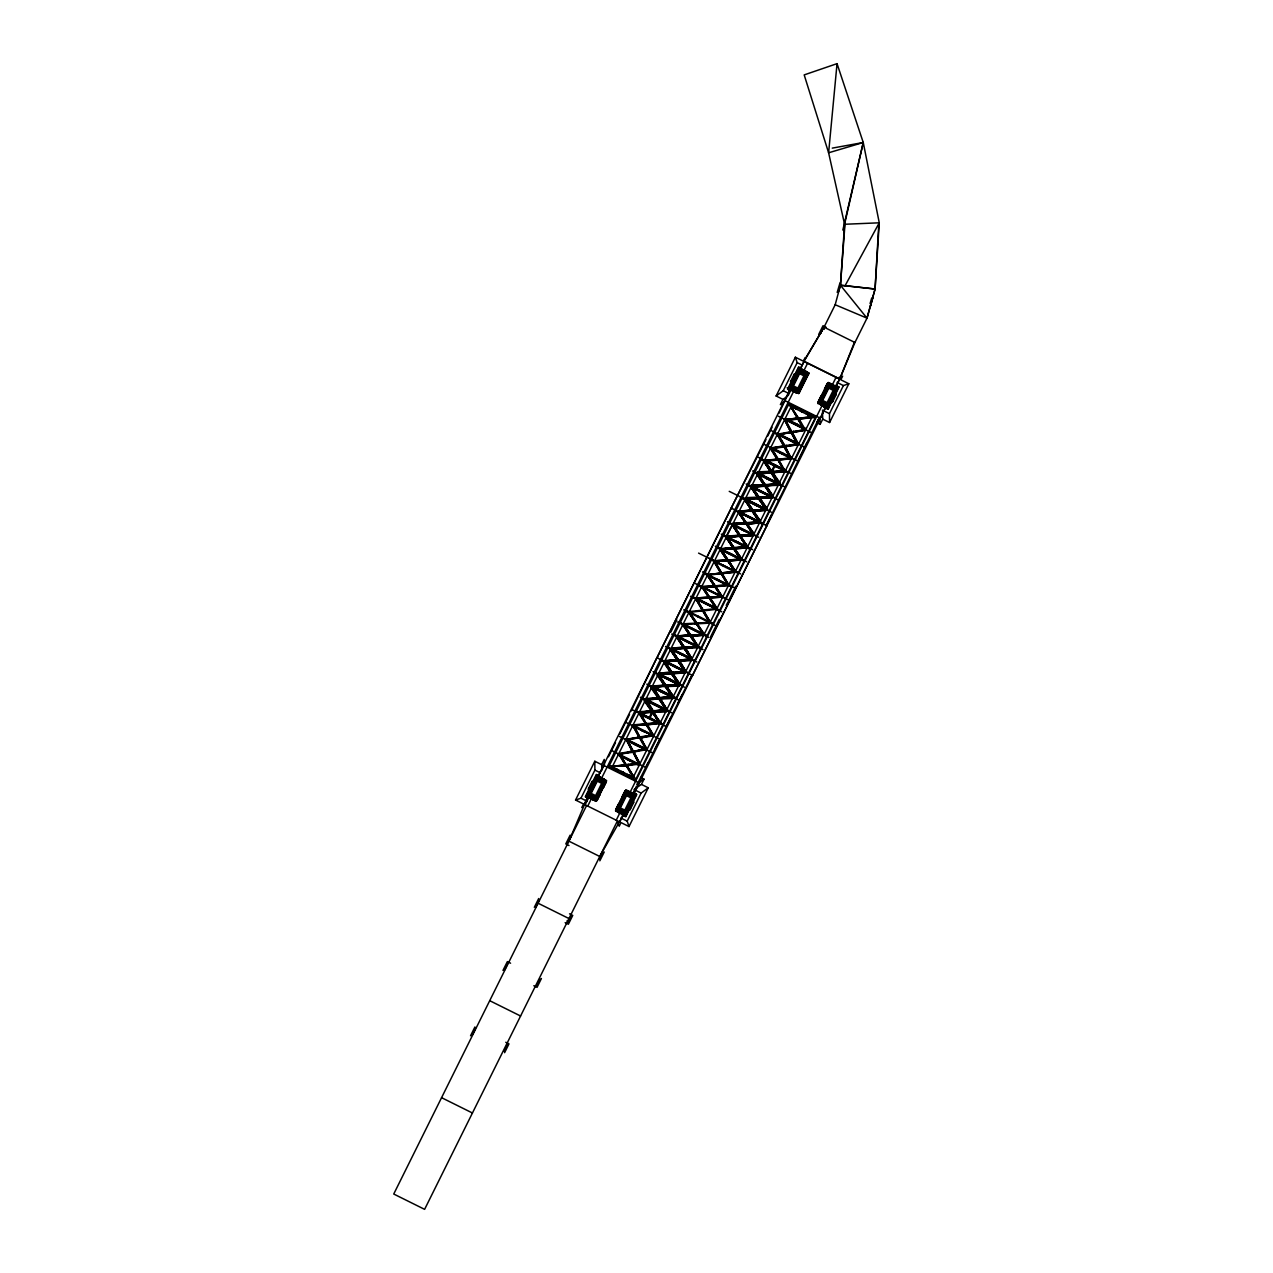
<?xml version="1.0" encoding="UTF-8"?>
<svg xmlns="http://www.w3.org/2000/svg" width="1273" height="1273" viewBox="0 0 1273 1273"><rect width="100%" height="100%" fill="white"/><g stroke="black" fill="none" stroke-linecap="round" stroke-linejoin="round"><path stroke-width="1.5" d="M878.879 222.775L875.076 289.019L867.008 318.139L854.915 342.501L839.766 378.956L804.075 361.246L824.045 327.193L835.183 304.74L840.451 285.263L844.97 224.303M837.045 63.65L828.612 152.792L844.572 224.271L840.451 285.263L867.008 318.139L875.076 289.019L879.261 222.807L863.253 142.512L837.045 63.65L804.186 74.9L828.612 152.792L863.253 142.512L844.572 224.271L879.261 222.807L845.113 285.677L840.451 285.263L875.076 289.019L845.113 285.677M842.837 230.079L863.253 142.512L832.271 148.129M837.188 292.408L839.973 282.956M838.525 291.676L840.705 284.293M870.08 303.547L871.719 298.009M870.271 306.729L873.055 297.277M589.24 789.753L589.113 787.939L589.144 789.531M632.872 801.529L632.315 803.008M791.52 382.25L795.211 374.389M794.67 375.503L794.638 373.912L795.45 374.326M835.152 394.025L835.963 394.439L834.69 395.362M839.766 378.956L854.39 342.389M587.665 797.2L568.904 841.167L599.758 856.49L623.356 814.911M593.679 782.083L592.104 781.304L588.174 789.228L590.545 790.501L593.87 782.083M796.85 374.914L794.384 373.801L790.453 381.725L792.824 382.998L799.094 370.109M603.625 787.016L602.32 786.268L600.299 790.294L598.31 794.352L599.678 794.941M805.904 379.513L804.616 378.781L802.579 382.807L800.59 386.865L801.974 387.438M618.471 804.265L619.776 805.013L623.102 796.58M820.767 396.762L822.056 397.51L824.092 393.484L826.066 389.427L824.697 388.838M627.541 808.864L631.551 800.781L633.922 802.054L629.992 809.978L627.541 808.864L625.282 813.67M829.821 401.361L833.831 393.277L836.202 394.566L832.271 402.491L829.821 401.361L827.434 406.453L825.986 405.737M697.222 623.865L703.492 633.254M619.84 822.008L584.132 804.281L587.76 797.248M588.651 797.694L585.15 804.791L584.259 804.345M767.142 523.712L771.486 514.865M778.424 500.735L780.158 497.202M798.394 460.094L807.082 442.415M816.63 422.986L818.38 419.454M766.266 525.478L819.239 417.687M819.398 417.751L820.289 418.181L825.54 407.535M836.027 386.244L839.512 379.131L803.947 361.484L800.431 368.565M732.214 508.548L731.323 508.102L657.011 657.791L664.554 661.53M670.823 632.092L676.854 619.903M765.869 525.272L766.76 525.701L729.731 600.601L728.84 600.172L735.73 586.232M581.745 807.607L583.543 803.995L575.555 800.033L594.809 761.254L601.652 764.659L601.858 770.054M787.382 396.285L782.959 399.388L776.116 395.983L795.37 357.22L803.358 361.182L805.157 357.57M575.555 800.033L580.965 798.203L594.905 770.117L594.809 761.254M776.116 395.983L783.245 390.716L797.184 362.63L795.37 357.22M591.659 782.815C593.775 779.792 590.64 783.356 592.534 783.07M792.061 380.786L790.692 381.852L791.567 382.107M588.699 789.308L589.113 787.939M790.979 381.805L791.392 380.452M793.938 375.328L794.782 374.167M586.01 796.755L590.051 789.801M596.798 775.018L593.695 782.449M601.652 764.659L604.245 759.408L604.452 764.802M782.959 399.388L780.365 404.639L784.789 401.536M794.893 392.227L798.139 393.198C777.612 381.98 793.206 391.893 788.146 388.822M798.489 368.884L799.078 367.531M586.376 795.673L589.319 789.801M593.234 781.861L596.162 775.973M788.671 388.17L791.599 382.298M795.545 374.373L798.442 368.47M591.452 786.459L591.929 785.616M789.005 387.963L792.331 382.298M793.747 378.956L794.225 378.113M788.003 389.108L798.792 367.388M594.3 782.29L596.878 777.103L605.152 781.208L602.575 786.396M796.596 374.787L799.158 369.616L807.432 373.721L804.87 378.908L807.225 373.785L805.777 373.069M588.078 795.195L590.433 790.453L587.712 795.561L596.003 799.667L604.277 781.749M594.443 782.37L596.957 777.326L598.39 778.042M791.663 388.711L790.215 387.994L792.713 382.95L790.008 388.058L798.282 392.164L800.86 386.992M588.603 795.02L596.957 777.326M790.215 387.994L799.269 370.634M799.38 370.252L800.685 370.538M800.144 368.788L807.496 372.432M799.555 370.777L799.524 369.966M608.494 756.767L615.495 742.668M619.871 733.853L629.499 714.455M631.249 710.923L656.884 657.727L657.902 658.221M765.948 439.583L731.195 508.038L738.865 511.841L746.376 522.964L756.305 522.439L746.312 523.171L738.976 511.619L738.197 512.271M767.699 436.05L772.075 427.235M779.076 413.136L790.788 388.074L597.339 777.708L604.118 765.598M470.533 1035.792L474.924 1026.961M502.978 970.424L507.37 961.608L510.584 963.2M534.31 907.331L538.686 898.515M570.161 835.104L565.785 843.919L568.999 845.527M598.469 777.898L604.5 781.431M818.634 334.56L823.01 325.729L826.241 327.336M589.017 797.789L593.425 799.985M599.44 776.785L603.863 778.981M791.297 390.302L795.72 392.498M801.719 369.281L806.143 371.477M471.981 1035.299L475.402 1028.409M504.426 969.946L507.847 963.04L504.569 969.883M535.742 906.853L539.163 899.947M820.067 334.067L823.488 327.177M472.124 1035.251L475.45 1028.552M535.901 906.79L539.211 900.106M820.226 334.019L823.551 327.32L824.236 329.373M586.201 806.318L393.739 1194.026L424.609 1209.35L617.071 821.642M587.744 806.08L592.152 797.216M601.827 777.723L794.368 389.856M804.043 370.363L807.559 363.266M796.771 391.241L798.346 391.67L797.885 391.002M618.28 753.68L632.426 751.086L626.157 739.454L632.22 751.5L618.439 754.428L639.412 764.818L640.303 764.102L633.62 751.675L646.509 748.89L633.015 751.372L646.509 748.89M625.807 739.613L639.826 737.672L625.568 740.074L625.632 738.865M653.733 735.953L632.792 725.546L646.35 724.432L632.379 726.167L632.49 724.958L645.904 723.716L639.253 713.007M647.464 701.137L653.208 710.732L652.572 712.005L638.744 713.532L638.839 712.323L652.365 710.827L646.779 701.487M638.6 712.785L652.142 711.289L645.427 699.052M672.399 695.806L666.416 685.892L673.656 696.761L672.828 697.509L651.871 687.102L651.871 686.004M657.982 673.672L671.269 672.51L664.235 661.817L671.126 672.796L658.061 674.451L679.018 684.858L679.893 684.19L672.669 673.194L685.415 671.571L672.176 672.446L671.444 673.894L679.018 685.017M686.004 671.889C670.855 650.073 682.233 661.721 685.399 672.16L677.968 660.846L668.054 661.308L678.079 660.623L685.511 671.937L677.952 660.798L664.442 661.769L664.49 660.735L677.586 659.86L670.6 649.246C677.395 646.048 696.681 647.527 672.208 648.466M670.521 648.434L683.712 647.384L676.775 635.879M689.775 635.227L682.789 623.722M733.089 547.979L725.896 536.888L733.184 547.661L719.85 549.252L727.026 560.104L719.881 549.029L733.153 547.836L725.881 536.951L739.183 535.647L733.089 525.844M734.696 523.967L745.644 522.646L732.787 523.33L731.927 524.715L739.263 535.567L726.485 536.331M752.884 511.953L753.393 510.6L766.394 509.932L753.202 510.95L760.14 521.978L753.059 511.253L766.187 510.378L766.251 509.295L745.23 498.857L744.403 499.557L751.659 510.553L740.854 511.285M751.563 486.286L772.504 496.677L759.551 498.268L766.489 509.264L759.71 497.838L772.663 497.297L751.547 486.111L750.688 486.954L757.976 497.902L746.885 498.586M756.767 474.479L758.072 473.174L778.949 483.533L777.962 484.376M785.552 470.214L764.612 459.824L763.768 460.651L770.754 472.331L757.992 473.747M784.423 471.153L777.787 459.648L784.423 471.153L778.408 460.03L791.822 458.789L791.917 457.58L770.977 447.173L769.99 447.953L777.119 459.394L766.473 460.396M776.976 434.157L784.789 445.661L777.851 433.313L776.928 434.077L783.754 446.234L772.838 447.746M784.279 419.263L790.772 432.104L777.946 434.889L791.36 432.406L797.534 444.643L798.442 443.911L792.172 432.279L806.111 430.099L784.279 419.263L790.772 432.104M798.171 391.145L807.225 373.785M602.431 786.332L604.802 781.574M657.855 674.451L664.84 685.526L651.712 686.322M664.379 660.973L677.459 660.082L670.569 649.182L684.222 648.148L691.7 659.462L684.206 648.275L674.229 648.848M683.601 647.591L676.695 636.802L690.364 635.864L697.795 647.209C694.342 637.391 681.755 622.815 698.416 646.859M689.664 635.354L682.694 624.709L689.759 635.147L678.398 635.959M727.09 560.088L719.77 549.22L733.184 547.661M726.533 536.713L725.849 537.142L731.88 525.654M738.817 511.428L751.802 510.266L744.562 499.271M745.103 498.698L758.151 497.568L750.847 486.62M798.346 391.67L800.701 386.912M611.581 768.256L791.838 405.132M595.891 801.354L596.035 801.067M618.964 753.839L625.584 764.691L611.883 766.441L625.377 765.089L618.773 754.237L619.696 753.552L626.236 765.009L639.364 763.307L626.427 764.612M632.824 726.04L633.747 725.26L632.824 726.04L639.205 737.417L625.409 739.327M670.346 673.353L670.776 672.192L663.854 662.024L664.856 661.339M697.636 646.7L684.524 647.543L677.379 636.373L684.46 647.75L695.901 647.082M689.536 612.042L688.82 612.584L695.774 623.149L688.82 612.584M696.251 598.517L703.189 610.022L716.444 608.51L716.54 609.321L703.603 610.865L710.573 622.449L709.873 622.863L702.76 610.833L688.852 612.424L688.757 611.629L702.266 610.197L695.535 598.039L708.615 597.196L701.725 586.678L702.394 586.232L709.602 597.101L722.539 596.289M707.836 574.489L721.234 573.677L728.092 585.341L721.186 573.757M714.551 561.664L714.535 560.772L727.169 559.913M747.601 547.772L734.601 548.552L741.602 559.038L740.822 559.547L733.598 548.743L720.566 549.522L733.709 548.44L740.934 559.484L733.598 548.647L720.55 549.347L720.598 548.345M732.723 524.89L732.771 523.871L745.517 522.996L738.181 512.287M738.897 512.207L738.961 511.125M770.833 448.032L783.977 445.773L777.151 433.632M777.708 434.141L790.979 431.69M797.662 418.037L784.82 419.724L797.662 418.037L790.597 406.469L797.471 418.435M596.321 801.21L606.585 780.54M606.298 780.397L597.021 776.069M618.773 754.237L619.649 753.473M632.251 725.419L645.682 724.178L638.982 713.405L639.937 712.657M672.956 696.952L660.178 698.288L667.195 709.857L666.32 710.605L659.128 698.766L645.363 700.214L646.461 699.466M645.236 699.45L658.682 698.034L652.031 687.054L652.906 686.306L659.732 697.556L658.825 699.084L648.912 699.514M751.547 487.591L751.611 486.445L764.389 485.108L757.387 473.54M763.991 460.19L770.992 471.869L758.135 473.301L758.056 474.511L785.632 470.246L785.552 471.456L772.138 472.554L785.409 470.708L771.597 472.235L764.484 460.38M770.229 447.491L777.342 458.932L764.564 460.571M808.864 373.053L798.569 393.039L789.149 388.36M808.578 372.909L806.175 371.35M602.829 786.985L606.489 781.097L596.719 800.797L599.185 794.32M600.983 791.185L601.365 790.294M771.056 447.571L770.913 448.016M777.883 434.905L777.914 433.727M805.109 379.481L808.785 373.61L798.998 393.309L801.465 386.833M803.263 383.682L803.661 382.791M597.276 800.096L599.869 794.861M603.338 787.892L605.932 782.656M613.331 769.131L614.032 767.714M792.888 407.408L793.588 405.992M613.761 769.338L614.461 767.921M793.318 407.615L794.018 406.214M615.655 770.276L616.355 768.86M795.211 408.553L795.911 407.137M616.116 770.499L616.737 769.051M795.593 408.744L796.373 407.376M616.928 770.913L617.628 769.497M796.484 409.19L797.184 407.774M617.294 771.088L617.994 769.672M796.85 409.365L797.55 407.965M651.012 711.161L650.853 712.45L651.012 711.161L639.11 711.639M769.783 471.917L769.894 472.649M664.538 684.492L664.076 686.354M670.728 671.667L671.253 671.555M682.694 647.846L682.837 647.559M683.235 646.652L683.887 646.366M688.82 635.402L688.916 635.195M689.33 634.32L689.998 633.874L689.25 634.447M694.835 623.213L694.978 623.786M738.308 535.71L738.467 536.41M738.786 534.851L738.929 534.565M751.261 509.439L751.197 511.11L751.309 509.932M620.906 772.886L621.606 771.47M627.382 759.679L627.923 758.613M634.781 744.625L635.322 743.512M641.719 730.813L642.276 729.684M647.893 718.211L648.498 716.97M652.094 709.952L651.187 712.148L651.442 710.302L645.284 701.471M654.481 704.924L655.086 703.714M661.005 691.796L661.642 690.682M658.841 675.931L665.015 685.192L651.951 685.988L664.22 685.479L664.076 686.688L665.206 684.078L664.379 684.81L657.393 674.77M667.259 679.177L667.816 678.063M673.576 666.463L674.101 665.397M679.798 653.908L680.371 652.954M685.988 641.449L686.449 640.526M692.019 629.292L692.528 628.448M698.081 617.087L698.479 616.275M704.86 603.434L705.274 602.622M716.556 579.883L716.954 579.072M723.335 566.23L723.732 565.419M726.215 560.932L726.231 559.977L726.294 560.772M729.429 554.137L729.795 553.214M732.214 548.822L732.341 547.708L732.405 548.504M735.364 541.98L735.826 541.057M741.586 529.632L742.016 528.597M747.712 517.124L748.238 516.058M753.998 504.442L754.555 503.328M760.315 491.903L760.824 490.71M766.728 478.807L767.333 477.582M770.865 470.708L765.168 462.56M773.316 465.536L773.92 464.311M779.681 452.902L780.238 451.772M786.491 438.994L787.048 437.88M794.034 423.973L794.575 422.891M800.478 411.163L801.178 409.763M621.144 772.997L621.845 771.597M671.428 671.794L658.189 673.401M701.423 611.104L701.375 610.228L701.471 611.024M719.897 573.9L719.691 573.105M745.596 522.073L745.039 522.391M800.701 411.274L801.401 409.874M621.335 773.093L622.036 771.693M639.205 737.417L633.095 725.642M640.462 712.148L652.365 710.827M658.682 698.034L652.954 686.37M672.685 697.604L651.728 687.197L665.015 685.192M657.902 673.815L671.269 672.51M665.986 660.989L677.586 659.86M720.741 572.993L713.851 561.266M751.659 510.553L745.628 500.575M757.976 497.902L751.913 487.941M751.5 486.811L764.198 485.49L757.021 473.938M770.754 472.331L764.612 462.051M800.892 411.386L801.592 409.97M649.007 717.972L652.062 711.846M771.39 471.471L774.43 465.345M621.765 773.3L622.465 771.899M801.322 411.593L802.022 410.177M639.364 763.307L626.873 765.328L633.922 776.88L633.031 777.644L626.03 765.423L612.17 766.044M639.396 764.834L632.808 751.802L618.646 754.014M640.239 736.844L653.383 735.03L640.017 737.306L634.734 727.042M632.458 726.215L654.083 736.255L646.97 724.814L659.589 723.637L659.685 722.428L646.525 724.098L640.94 714.28M657.027 686.974L679.13 684.333L679.05 685.431L666.24 686.211L673.497 697.095M667.816 661.674L678.079 660.623M670.696 649.341L678.159 660.353L691.669 658.905L691.525 660.432L678.668 661.101M691.557 659.748L684.222 648.148M678.461 636.755L690.364 635.864M690.698 635.163L683.506 624.168L690.587 635.307L703.746 634.256L703.73 635.179L691.223 635.943L698.463 646.764M696.299 623.929L703.81 635.068L704.542 634.527L697.238 623.754M702.728 610.96L709.841 622.927M729.381 560.741C727.535 558.274 733.216 569.588 735.508 571.211L727.599 560.772L716.556 561.52L727.695 560.693L734.919 571.497M719.818 549.284L720.486 548.838L728.013 560.025L720.55 548.583L720.645 549.522M740.822 559.547L741.554 558.974L734.601 548.552L747.474 547.104L734.012 547.915L726.565 536.458L747.522 546.865C738.117 550.397 720.454 548.758 747.649 547.692M739.279 535.44L726.612 536.267L726.565 537.111L739.788 536.204L746.933 547.374L739.915 536.044L728.602 537.126L739.772 536.331L747.108 547.263L747.919 546.547C733.805 529.6 742.939 539.322 753.727 534.517L746.153 523.394L734.616 524.015M734.616 527.213L740.186 535.519L753.727 534.517L732.771 524.11L740.09 535.599L750.274 534.644M746.153 523.394L734.76 524.747M746.312 523.171L739.963 512.908M740.934 512.064L762.782 509.343M764.866 508.229L758.485 498.65L759.201 497.106L751.547 486.111L759.042 497.52L772.504 496.677M758.072 473.174L765.232 485.013L779.012 483.581L765.678 485.745L772.154 497.122L758.66 475.004M770.706 447.666L777.962 459.314L791.917 457.58M784.152 446.95L790.644 458.519L784.152 446.95L773.013 448.494M784.804 419.438L791.567 431.977L805.936 429.351M797.916 419.167L804.695 430.242L797.916 419.167L784.948 420.488L798.107 418.753M791.106 406.564L798.314 418.34L812.301 416.542L812.222 417.703L798.76 419.072L804.695 430.242M622.37 773.602L623.07 772.202M649.739 718.338L652.778 712.212L660.178 722.809M775.146 465.695L772.106 471.822L783.309 471.376M801.926 411.879L802.626 410.479M660.544 723.032C650.344 710.048 649.962 710.811 666.463 710.032L653.208 710.732M659.7 699.052L667.132 709.729L659.7 699.052L673.162 698.495M771.199 493.956L765.821 485.299L778.821 484.758M622.783 773.809L623.484 772.409M633.715 777.294L626.873 765.328M640.096 764.516L633.62 751.675M625.504 740.027L646.461 750.434L647.225 750.147L640.414 738.022L653.383 735.03M646.97 724.814L657.855 723.366M667.004 710.239L660.178 698.288M679.687 684.619L672.335 673.863L673.131 672.637L672.064 674.801L672.924 673.99M692.226 659.334C676.647 636.595 688.343 649.485 691.605 659.669L670.648 649.262M725.785 537.111L733.089 547.883L720.502 548.552L727.965 560.04L741.554 559.054L741.523 560.025L728.474 560.82L741.523 560.025L734.537 548.695M753.155 535.026L753.95 534.374L746.933 523.696L759.997 522.805C733.137 523.696 749.988 525.829 759.933 522.025L746.424 522.932M759.997 497.52L759.122 499.621L760.283 498.22M777.644 482.356L772.25 472.506L785.775 471.01M778.408 460.03L792.061 458.328M790.644 458.519L785.186 446.377L798.808 443.704L777.771 433.281M798.235 444.325L792.172 432.279M798.76 419.072L812.413 417.305M802.34 412.102L803.04 410.686M622.974 773.904L623.675 772.504M666.161 686.911L666.829 686.513M691.907 635.243L692.082 635.879M697.111 624.852L697.302 623.706M698.018 623.022L698.193 623.595M722.921 572.755L723.048 573.471M740.6 537.047L741.188 536.888M741.411 535.503L741.475 536.299M747.553 523.092L747.665 522.853M766.441 485.252L766.362 485.061M802.531 412.197L803.231 410.781M623.213 774.032L623.913 772.616M629.801 760.888L630.342 759.806M637.2 745.835L637.741 744.705M644.138 732.007L644.695 730.893M650.312 719.404L650.917 718.179M656.9 706.133L657.505 704.908M663.424 692.989L664.06 691.875M669.678 680.387L670.235 679.257M675.995 667.657L676.52 666.591M682.217 655.118L682.789 654.147M688.407 642.658L688.868 641.719M694.437 630.501L694.947 629.658M700.5 618.296L700.898 617.485M707.279 604.643L707.693 603.816M718.974 581.093L719.372 580.265M725.753 567.424L726.151 566.628M731.848 555.33L732.214 554.407M737.783 543.189L738.245 542.25M744.005 530.841L744.434 529.791M750.131 518.318L750.656 517.252M753.552 511.555L753.966 509.805L753.839 510.982M756.417 505.652L756.974 504.538M762.734 493.097L763.243 491.919M769.147 480.001L769.751 478.791M775.734 466.745L776.339 465.504M782.099 454.095L782.656 452.981M788.91 440.203L789.467 439.09M796.452 425.182L796.993 424.1M802.77 412.309L803.47 410.893M685.622 648.816L684.89 649.278M692.146 635.752L692.019 635.02M704.574 610.674L704.494 609.878M735.38 548.552L735.444 547.549L735.492 548.345M766.76 485.634L766.632 484.87M626.841 775.83L627.541 774.414M806.398 414.107L807.098 412.691M627.191 776.005L627.891 774.589M806.764 414.282L807.448 412.882M628.003 776.403L628.782 775.034M807.639 414.727L808.26 413.279M628.48 776.641L629.18 775.225M808.037 414.918L808.737 413.518M630.358 777.58L631.058 776.164M809.914 415.857L810.615 414.441M630.787 777.787L631.488 776.371M810.344 416.064L811.044 414.664M615.83 809.31L618.423 804.075M621.892 797.105L624.486 791.87M818.444 401.122L821.053 395.887M824.506 388.917L827.1 383.682M622.911 796.946L625.377 790.485L615.607 810.185L619.267 804.297M620.683 800.956L621.16 800.112M825.206 389.458L827.673 382.982L817.887 402.682L821.546 396.81M616.769 811.569L624.231 814.991L615.798 810.885M615.511 810.742L625.775 790.072M652.572 712.005L659.7 723.923L653.399 711.909L666.24 710.493L666.32 709.284M659.987 698.67L672.765 697.333L672.828 696.188M709.713 622.179L709.761 622.99M734.776 571.704L727.615 560.852M771.47 497.488L772.345 496.741L765.678 485.745M817.791 403.239L828.102 383.253L837.523 387.931L827.784 407.535C828.787 411.227 822.294 402.332 818.491 403.302L817.934 403.668M626.682 765.741L639.492 764.071M633.413 752.104L646.668 749.638M640.414 738.022L653.558 735.778M679.75 684.476L672.526 673.497L685.351 672.637L685.415 671.571M686.067 671.746L678.875 660.782L691.621 659.923L691.669 658.905M759.456 522.391L760.283 521.691M765.837 509.677L766.664 508.929L752.359 488.068M785.107 470.803L778.63 459.585M791.345 458.2L785.186 446.377M805.379 429.892L798.967 418.674M828.484 382.425L828.341 382.712M623.531 796.803L626.109 791.615L634.384 795.72L631.806 800.908M632.538 778.662L812.795 415.523M825.811 389.299L828.389 384.112L836.663 388.217L834.086 393.405M623.675 796.866L626.03 792.124M679.05 685.431L666.416 685.892M685.351 672.637L677.777 661.148M697.668 647.766L697.747 646.477L697.668 647.766L684.969 648.498M746.933 547.374L747.919 546.547M765.821 485.299L773.507 496.359L772.584 497.25L764.675 485.872L756.257 486.206M820.878 403.207L819.589 402.204L821.944 397.462L819.223 402.57L827.498 406.676L830.076 401.488M825.954 389.363L828.452 384.335L829.901 385.051M627.796 808.991L625.218 814.179L616.944 810.074L626.205 792.633M626.316 792.267L627.621 792.538M627.207 790.565L634.431 794.447L626.205 789.928L626.109 790.867L635.116 794.973L636.229 794.241L635.116 794.973M647.225 750.147L640.637 737.56M654.083 736.255L647.193 724.353M660.385 723.589L653.638 711.448M672.335 673.863L685.558 672.781L672.558 673.433L679.893 684.206M759.392 498.602L772.584 497.457M779.14 484.345L765.487 486.127M784.964 446.823L798.967 444.452M806.111 430.099L791.965 432.693M828.452 384.335L819.732 402.634M829.375 383.3L836.711 386.944M626.491 792.777L626.459 791.965M627.684 792.395L634.161 795.8L631.663 800.828M618.232 812.301L622.656 814.497M628.671 791.297L633.079 793.477M820.512 404.798L824.936 406.994M830.951 383.794L835.374 385.99M616.227 820.21L620.619 811.347M629.419 793.636L822.835 403.987M831.635 386.26L836.027 377.413M504.124 1051.259L507.545 1044.353M536.569 985.891L539.991 979.001M571.306 915.908L567.885 922.798L567.137 920.602M599.36 859.402L602.781 852.496M504.601 1052.691L508.977 1043.876L505.763 1042.269M541.423 978.507L537.047 987.339L533.817 985.732M599.838 860.834L604.229 852.019M825.572 407.551L633.906 793.652L639.189 783.022L638.298 782.577M836.122 386.292L839.639 379.195L838.621 378.702M624.995 813.527L624.82 813.001M835.502 388.615L836.297 388.583L835.008 387.581M625.123 813.145L634.161 795.8M827.434 406.453L835.788 388.758M833.942 393.341L836.297 388.583M837.395 387.485L838.509 386.737L837.395 387.485L828.532 383.078M615.655 811.172C618.264 808.116 626.73 819.064 625.504 815.038L635.243 795.434L625.823 790.756M625.902 814.895L626.03 816.248L628.401 808.832M630.215 805.698L630.644 804.822M636.086 794.527L632.044 801.481M828.182 407.392L828.309 408.76L830.68 401.329M832.478 398.194L832.876 397.303M838.366 387.04L834.34 393.993M625.934 815.309L628.846 809.405M632.776 801.481L635.72 795.609M828.214 407.806L831.126 401.918M835.056 393.993L838 388.106M629.228 809.421L630.453 808.466L628.926 809.453M641.417 784.391L648.259 787.796L641.131 793.079L634.049 789.562L641.417 784.391L644.027 779.156L640.558 777.437M816.677 422.652L820.13 424.37L822.74 419.135L822.453 411.943M835.231 394.248L835.279 395.839M629.61 809.612L630.453 808.466M831.89 402.109L832.733 400.963L831.221 401.966M835.12 395.585L835.677 394.471M632.983 803.343C634.129 799.826 633.158 804.472 632.251 802.802M618.026 822.613L619.235 826.209L621.017 822.597L629.005 826.559L627.191 821.149L641.131 793.079M822.74 419.135L829.582 422.525L829.471 413.661L843.41 385.576L848.82 383.762L840.832 379.784L842.631 376.172L839.018 377.397M629.005 826.559L648.259 787.796M829.582 422.525L848.82 383.762M710.652 636.675L719.325 619.283M726.246 605.375L727.981 601.89M728.856 600.156L729.731 600.601L692.464 675.39L691.573 674.929M799.651 370.395L804.075 361.548L804.966 361.993M788.146 395.601L790.804 390.286M632.983 793.19L636.532 786.109M619.712 821.944L623.245 814.863M646.095 766.648L647.862 763.132M654.911 749.049L659.334 740.25M666.384 726.167L670.807 717.367M677.857 703.285L682.28 694.485M689.33 680.403L691.096 676.886M691.987 675.12L638.155 782.481M803.852 361.118L824.045 327.193L854.915 342.501M636.643 784.311L644.027 779.156M707.056 574.982L720.709 572.993L713.739 561.298L714.439 560.884L721.584 572.914L735.46 571.322L735.555 572.118L722.03 573.677L728.777 584.944L715.697 586.551L722.618 597.021L721.95 597.467L714.774 586.678L701.757 587.505L701.789 586.694L714.264 585.914L706.992 574.982L728.602 584.975L728.713 585.803L715.712 586.63L723.08 597.705L722.396 598.151L714.758 586.614L700.962 587.505L700.898 586.71L714.248 585.835L707.024 574.919L720.773 572.914M808.721 372.607L808.037 373.26L799.301 368.581M838.652 387.183L837.65 388.329M683.553 624.231L682.774 624.741L703.714 635.1L691.207 635.864M585.723 796.612L586.726 795.45M636.373 794.67L635.37 795.832M740.934 559.484L741.713 558.831L734.632 548.377M682.583 624.932L683.41 624.343L690.698 635.1L699.848 634.591M676.6 637.009L677.411 636.436M678.652 661.88L679.432 661.228L678.604 661.769M758.342 496.454L757.212 498.73L757.578 497.17M757.515 497.186L758.613 496.263L757.737 497.106L752.375 488.084M727.997 585.262L728.697 584.816L722.109 573.582L735.539 572.134M751.611 509.343L751.388 509.757M702.298 610.101L695.647 598.915L696.331 598.501L703.142 610.101M666.575 686.64L665.699 687.484L667.068 685.065L666.718 686.577M763.657 484.408L763.832 484.186M765.423 486.938L766.346 486.047L765.566 487.034M652.985 689.775L658.077 697.095L659 696.363L657.743 698.909L657.807 697.763M657.823 697.636L658.125 697.111M659.844 699.625L660.735 699.211L659.86 699.959M763.641 484.567L764.58 483.517L763.243 486.366L763.545 484.647M790.628 406.533L798.521 417.942M633.922 776.88L626.03 765.423M772.997 472.808L771.899 474.24L773.316 471.217L773.109 472.84M653.304 712.96L660.814 722.459M654.195 712.387L653.017 713.532L654.577 710.589L654.099 712.323M647.448 749.702L639.826 737.672M625.95 739.868L626.889 739.199L633.015 751.372M819.589 402.204L820.385 402.173M791.567 431.977L805.729 429.765M778.089 434.475L791.36 432.406M618.439 754.428L632.601 752.216M784.789 445.661L798.808 443.704M784.566 446.123L798.744 444.914M771.215 448.319L784.375 446.489M639.428 736.956L625.87 739.613M733.694 571.466L721.616 572.898L715.458 562.411M709.554 574.998L721.234 573.677M758.278 474.049L771.422 472.601L777.23 481.13M772.011 472.967L785.552 471.456M666.097 709.745L652.969 711.193L646.191 699.848M639.062 713.055L652.794 711.543L659.939 723.478L666.416 726.692M645.506 699.052L658.873 697.652M659.732 697.556L670.887 696.395M672.637 696.57L659.541 697.938L652.715 686.688M647.384 699.625L659.319 698.384L666.511 710.223M777.055 484.138L751.102 485.904M751.738 487.209L764.834 485.84L771.661 497.106M753.568 487.384L764.643 486.222M798.314 418.34L812.094 416.939M625.823 765.821L611.963 766.441M777.962 459.314L791.822 458.789M764.85 460.858L777.787 459.648M766.601 461.144L777.564 460.11M646.748 723.637L657.711 722.618M732.834 524.667L746.01 523.76L753.266 534.787M766.251 509.295L752.709 510.202L746.121 500.671M739.04 511.905L752.311 511.014L758.867 520.705M691.541 659.143L678.382 660.019L671.126 648.975M678.986 660.56L691.732 659.7M685.272 671.858L672.017 672.733L666.495 664.538M658.061 674.451L671.619 673.56L679.225 684.603L671.762 673.258L660.003 674.038L671.651 673.481L679.082 684.89M728.713 584.912L715.187 585.787L707.868 575.269M695.599 598.835L709.125 597.96L715.712 607.73M740.09 535.599L751.882 534.835M753.791 535.312L740.711 536.156L747.617 546.944M728.665 585.007L715.187 585.851L707.693 574.473M758.485 498.65L746.965 499.366L764.691 508.373M714.535 560.772L727.074 560.009M727.965 560.04L741.523 559.118M714.599 561.568L727.599 560.772M716.094 561.775L735.444 571.338L728.522 560.725L741.57 559.913M695.583 597.976L708.679 597.164L701.232 586.041L701.916 585.596L709.538 597.132L723.35 596.241L723.398 597.037L710.063 597.912L717.288 608.828L716.619 609.274L709.125 597.96L695.631 598.787L715.044 608.383M722.587 597.101L710.127 597.88L716.381 607.285M678.97 684.651L665.747 685.463L660.051 677.268M651.792 687.102L665.349 686.274L671.985 695.726M720.629 549.395L733.662 548.615L740.886 559.42M682.742 623.834L709.682 622.322M682.789 624.629L709.729 623.118M676.711 636.007L689.839 635.084L678.573 635.752M739.406 535.281L726.628 536.028L726.565 537.27L726.612 536.267M740.186 535.519L750.131 534.931M728.411 536.713L739.915 536.044M740.838 535.981L752.088 535.312M753.696 535.503L740.695 536.283L747.76 546.833M696.045 646.779L684.619 647.464L677.284 636.516M674.022 649.15L684.062 648.562M746.551 522.598L756.496 522.073M732.596 523.68L745.469 523.012M734.505 524.365L745.978 523.76L752.454 533.307M759.901 523.028L746.885 523.712L754.109 534.358M734.123 547.613L747.585 546.897M747.474 547.104L734.012 547.836L726.453 536.665L734.012 547.915M690.587 635.307L703.651 634.606M678.636 636.548L690.284 635.911L698.527 646.636L685.033 648.307L692.273 659.239M691.112 636.07L703.698 635.402M751.993 509.9L739.04 511.332M738.833 510.982L751.77 510.314L745.453 501.053M740.806 511.237L762.638 509.821L752.677 510.282L745.23 498.857M740.679 511.651L752.279 511.062L759.615 522.105M753.17 511.014L766.187 510.346M664.49 660.719L677.443 660.035L670.25 649.453M689.871 659.382L678.35 659.987L671.889 650.487M678.159 660.353L691.525 660.432M691.7 660.066L678.859 660.751L686.179 671.523M683.712 672.112L672.049 672.701L664.713 661.642M661.53 674.404L671.444 673.894M750.99 485.172L764.452 484.615M765.312 484.583L775.257 484.17M752.582 485.634L764.182 485.156L756.814 474.543M765.55 485.825L778.551 485.299M745.23 497.679L758.31 497.138M759.201 497.106L772.568 496.55M745.087 498.141L758.087 497.6L751.722 488.466M761.763 497.441L772.345 497.011L747.092 498.364M746.933 498.809L758.597 498.332L765.296 507.959M761.843 498.204L772.44 497.759M645.697 698.384L657.425 698.416M666.161 697.524L659.478 697.795L651.601 686.497M645.347 698.925L673.051 697.763M757.435 471.853L771.072 471.312M772.393 471.249L783.595 470.803M757.228 472.426L762.607 472.203M757.546 472.585L771.565 472.012L779.585 483.517M757.34 473.142L762.718 472.935M677.459 684.938L665.731 685.415L657.695 674.77L665.493 685.876L679.082 686.083L666.002 686.608M679.305 685.622L666.24 686.147L672.637 695.344M654.258 711.034L666.893 710.525M667.02 711.241L652.603 711.655L644.584 700.15M640.574 712.864L651.776 712.419M653.097 712.371L666.734 711.814M754.746 472.681L756.162 472.935M780.54 484.583L781.956 484.838M749.686 485.984L748.269 485.729L772.011 497.711M774.064 497.632L775.464 497.886M743.432 498.555L742.032 498.316L765.837 509.948M767.826 510.218L769.226 510.457M761.54 522.869L762.941 523.123M755.335 535.344L756.751 535.599M719.34 547.995L720.757 548.249M711.368 560.072L712.785 560.311M737.162 571.975L738.579 572.214M706.595 573.693L707.995 573.948M706.054 573.884L704.637 573.63L707.581 575.062M699.991 586.057L698.591 585.819L701.534 587.235M724.385 597.721L725.785 597.96M718.338 609.91L719.738 610.149L716.794 608.733M685.813 611.565L687.213 611.82M711.607 623.468L713.007 623.722M705.576 635.593L706.992 635.848L704.033 634.431M699.577 647.702L700.977 647.957L674.34 634.766L675.358 635.688M667.625 648.18L669.041 648.434M694.835 660.337L693.244 660.448L694.294 661.419M661.435 660.655L662.851 660.91M655.149 673.322L656.566 673.576M648.912 685.892L650.312 686.147M674.706 697.795L676.106 698.05L652.206 686.402M642.435 698.957L643.836 699.195M835.183 304.74L867.008 318.139M825.206 391.511L824.379 391.097M832.685 395.235L833.513 395.632M823.201 395.569L822.374 395.155M830.68 399.276L831.508 399.69M593.711 784.502L592.884 784.088M601.174 788.226L602.002 788.624M591.69 788.56L590.863 788.146M599.169 792.267L599.997 792.681M729.238 491.346L743.289 498.284M746.758 500.018L764.357 508.723L746.678 499.939M698.575 553.103L712.625 560.04M604.373 765.741L603.497 765.296L639.189 783.022M797.184 362.63L801.974 365.001M837.029 382.409L843.41 385.576M801.895 368.565L798.648 366.958L787.573 389.252L790.374 390.652M835.549 385.273L839.098 387.024L828.023 409.333L823.806 407.249M798.648 367.674L795.975 374.946M829.757 383.062L832.303 384.319M798.871 368.74L808.291 373.419M827.705 383.396L828.055 382.568M799.699 370.491L806.7 373.96M828.628 384.844L835.645 388.329M795.164 376.601L795.991 377.015M804.297 381.136L803.47 380.722M794.304 378.336L794.018 378.908M832.653 397.367L832.367 397.956M793.143 380.643L793.97 381.057M802.276 385.178L801.449 384.764M831.858 400.709L832.733 400.963M790.74 387.819L797.741 391.288M820.242 402.459L827.259 405.944M798.967 392.896L798.617 393.707M818.364 402.857L827.784 407.535M783.245 390.716L788.56 393.341M822.39 410.145L829.471 413.661M784.598 400.47L820.289 418.181M788.258 405.1L814.991 418.371M785.314 418.292L806.255 428.699M785.107 418.69L804.52 428.333M778.36 416.191L812.206 432.995M771.215 430.592L805.061 447.396M777.453 433.95L798.41 444.341M777.389 434.411L774.509 432.979L798.171 444.802M764.325 444.452L770.738 447.635M772.345 448.43L798.187 461.256M770.642 447.841L791.599 458.232M770.42 448.303L791.36 458.694M764.659 459.712L785.616 470.103M758.04 457.118L791.886 473.938M761.349 459.473L787.939 472.681M758.072 472.983L779.028 483.39M752.645 470.962L777.214 483.151M778.821 483.963L784.057 486.557M777.167 483.263L757.753 473.62L772.854 496.709M757.658 473.827L778.615 484.217M754.778 472.713L776.88 483.835M781.367 485.904L778.471 484.472L765.057 485.108L758.437 475.593M746.169 484.011L751.388 486.604M754.459 488.132L777.564 499.605M754.316 488.307L772.17 497.186M751.213 486.97L772.17 497.377M739.931 496.597L745.151 499.191L760.076 521.739M766.107 509.582L771.327 512.176M744.96 499.398L762.813 508.277M744.737 499.843L765.694 510.25M740.52 512.223L758.39 521.087M738.913 511.587L759.87 521.978M739.358 512.096L758.199 521.453M759.822 522.248L766.887 525.765M738.626 512.144L756.496 521.007M735.794 510.966L762.368 524.174M727.456 521.723L732.675 524.317M733.168 524.571L752.025 533.928M753.632 534.724L758.851 537.317M729.604 523.426L753.377 535.233M732.325 525.017L751.722 534.66M721.298 534.119L752.709 549.697M723.446 535.822L750.036 549.013L749.017 548.09M726.103 537.381L749.94 549.22M720.518 548.615L741.475 559.022M715.299 546.212L746.694 561.807M717.447 547.915L744.037 561.122M720.088 549.49L741.109 559.929M709.268 558.354L740.663 573.932M711.416 560.056L714.312 561.488M735.126 571.816L738.006 573.248M714.073 561.6L735.03 572.007M702.537 571.911L733.932 587.505M728.379 585.389L731.275 586.821M704.59 573.821L728.283 585.596M707.279 575.285L728.236 585.691M701.821 586.296L722.841 596.735M694.04 582.891L729.731 600.601M701.455 587.012L722.491 597.451M715.41 607.651L695.997 598.024L716.906 608.526M693.101 596.957L695.997 598.39M690.443 596.289L721.839 611.867M689.202 611.708L713.055 623.515M686.37 610.531L689.25 611.963M710.063 622.29L712.96 623.722M683.712 609.847L715.108 625.441M683.187 623.818L707.04 635.641M702.521 633.62L680.339 622.656L681.373 623.579M677.682 621.972L709.077 637.566M674.435 634.559L701.025 647.75M671.683 634.081L703.078 649.676M672.717 649.15L692.066 658.746M670.998 648.562L691.955 658.953M665.524 646.461L670.76 649.055M672.287 649.819L696.936 662.055M664.904 660.846L688.582 672.812M664.729 661.021L685.686 671.428M665.843 662.167L692.592 675.438M664.379 661.721L685.272 672.255M658.602 673.528L679.511 683.856M658.412 673.751L682.312 685.463M661.419 675.438L679.289 684.301M653.049 671.603L658.268 674.197M659.812 674.961L684.444 687.181M659.541 675.342L678.955 684.985M652.381 686.083L676.154 697.843M652.062 686.529L669.932 695.408M646.811 684.174L669.853 695.615M672.987 697.174L678.207 699.768M647.416 699.911L669.598 711.066M645.634 699.498L666.591 709.888M640.335 697.238L645.554 699.832M647.082 700.58L671.73 712.816M645.284 700.166L666.24 710.573M646.764 701.089L666.177 710.732M636.436 711.098L663.026 724.305M639.014 712.832L659.955 723.239M632.57 709.888L658.316 722.666M638.616 713.596L659.637 723.891M633.015 725.085L653.972 735.492M626.268 722.555L632.681 725.753M634.288 726.549L660.13 739.374M626.061 738.913L647.018 749.32M625.839 739.358L646.795 749.765M619.394 736.431L653.24 753.234M612.249 750.815L646.095 767.635M618.328 754.682L639.269 765.089M618.121 755.08L639.078 765.487M609.401 765.407L636.134 778.678M594.905 770.117L600.22 772.759M599.169 775.846L596.353 774.445L585.294 796.755L588.842 798.505M632.872 792.57L636.802 794.527L625.743 816.836L622.195 815.07M606.012 780.922L596.591 776.244L586.853 795.848L596.273 800.526M596.194 776.387L596.512 774.875M597.132 777.835L604.134 781.32M626.634 792.49L633.652 795.975M622.099 798.601L622.927 799.014M631.233 803.136L630.406 802.722M592.009 785.839L591.722 786.412M630.374 804.87L630.087 805.443M620.094 802.658L620.906 803.072M629.212 807.193L628.401 806.764M588.747 795.45L595.748 798.935M617.676 809.819L624.677 813.304M616.084 810.36L625.504 815.038M586.98 796.293L595.844 800.701M580.965 798.203L587.346 801.385M620.81 817.982L627.191 821.149M569.524 913.823L572.755 915.414L568.363 924.246L565.148 922.639M538.097 903.225L568.951 918.549M489.723 1000.689L520.577 1016.013M441.572 1097.676L472.426 1113M755.16 535.71L756.21 536.681M723.939 534.74L724.989 535.71M725.164 536.251L726.215 537.222M741.777 558.688L742.827 559.659M717.924 546.849L718.974 547.82M711.909 558.974L712.96 559.945M729.015 584.387L730.066 585.357M730.256 585.898L731.307 586.869M705.178 572.548L706.229 573.518M700.357 586.248L701.407 587.219M718.147 610.26L719.197 611.231M693.085 596.91L694.135 597.896M705.401 635.959L706.451 636.93M681.548 624.12L682.599 625.091M698.161 646.557L699.211 647.527M699.386 648.068L700.436 649.039M668.166 647.098L669.216 648.068M661.976 659.573L663.026 660.544M655.69 672.239L656.741 673.21M642.96 697.875L644.011 698.845M765.264 461.701L771.661 470.899M772.425 471.981L780.238 483.183M772.138 472.554L779.951 483.756M763.386 461.272L770.786 471.885M645.936 701.121L652.89 711.082M643.931 700.5L651.744 711.687M652.492 712.785L658.905 721.966M759.71 497.838L767.189 508.564M760.904 500.337L766.967 509.025M657.123 675.167L664.601 685.908M665.111 686.64L671.746 696.188M651.299 686.974L659.207 698.336M659.096 698.559L665.763 708.138M650.646 687.325L658.332 698.368M658.825 699.084L665.493 708.663M746.28 500.194L752.884 509.852M753.393 510.6L760.729 521.357M754.539 513.019L760.522 521.771M664.251 661.992L671.842 673.115L685.351 673.194M663.599 662.39L670.935 673.162M747.06 523.346L754.284 533.992M738.308 511.857L745.644 522.646M690.173 636.134L697.747 647.289L676.727 636.85L683.712 647.384M670.028 649.739L677.268 660.401M733.741 525.415L740.329 535.233M692.369 659.048L685.129 648.212L697.747 646.684M677.093 636.755L684.46 647.75M676.424 637.168L683.553 647.798M726.549 536.506L734.075 547.788L747.537 546.976L747.537 547.915M728.617 560.629L735.587 571.052M696.379 623.77L702.823 633.683M765.996 509.343L758.644 498.316L745.262 498.364M659.509 675.533L665.906 685.145M672.017 695.71L665.508 685.94L652.031 686.768L665.333 686.195L672.828 697.509M732.039 524.508L739.183 535.647M684.11 648.355L691.605 659.669M752.152 511.316L758.374 520.737M665.986 663.058L672.176 672.446M738.308 512.048L745.405 523.235M672.367 650.471L678.493 659.796M770.897 447.141L778.185 458.853M639.667 713.055L646.525 724.098M646.35 724.432L653.638 736.144M646.127 724.894L653.415 736.606M619.458 753.887L626.236 765.009M757.228 473.986L764.198 485.49M764.675 459.855L771.82 471.79M772.25 472.506L778.885 483.581M771.422 472.601L778.201 483.931M771.183 473.047L776.96 482.69M703.635 610.785L710.541 622.513M633.524 725.721L640.017 737.306M639.603 738.133L646.525 750.481M784.98 418.944L791.774 431.563M791.154 432.82L796.596 442.909M627.828 740.934L633.238 750.959M632.808 751.802L639.603 764.421M785.027 419.326L785.027 420.472M660.942 697.795L660.623 699.02L660.782 697.747M763.323 485.22L763.275 485.188M666.957 686.115L666.988 686.179M670.473 672.781L670.266 673.194M676.695 660.082L676.663 660.942M698.097 622.863L698.065 623.818M694.915 623.054L694.899 624.009M676.854 635.879L676.902 636.675M716.826 585.675L716.89 586.487M713.055 585.914L713.119 586.726M711.193 597.021L711.241 597.833M707.422 597.276L707.486 598.071M700.977 586.694L701.041 587.505M716.54 585.771L716.588 586.567M713.294 585.978L713.341 586.773M710.955 597.021L711.002 597.817M707.708 597.212L707.756 598.024M819.86 417.178L820.13 424.37M587.665 796.834L594.905 800.717L587.665 796.834M597.976 776.053L605.216 779.935L597.976 776.053M789.944 389.347L797.184 393.214L789.944 389.347M597.053 778.439L588.89 794.877L595.828 798.33L603.991 781.893L597.053 778.439M799.333 370.952L791.169 387.39L798.107 390.827L806.27 374.389L799.333 370.952M596.973 779.06L589.319 794.463L595.907 797.725L603.545 782.322L596.973 779.06M799.253 371.557L791.615 386.96L798.187 390.222L805.825 374.819L799.253 371.557M597.132 779.537L589.813 794.288L595.748 797.248L603.068 782.481L597.132 779.537M799.412 372.034L792.092 386.801L798.028 389.745L805.348 374.978L799.412 372.034M597.276 781.176L591.197 793.413L595.605 795.609L601.683 783.356L597.276 781.176M799.555 373.673L793.477 385.926L797.885 388.106L803.963 375.853L799.555 373.673M570.638 836.536L567.217 843.442L570.686 836.695M788.958 403.684L608.701 766.823L635.434 780.094L815.691 416.955L788.958 403.684M624.82 763.434L624.82 763.434M796.198 418.181L796.134 419.342L796.198 418.181M624.406 764.802L624.327 765.964L624.406 764.802M631.122 751.293L631.09 752.454L631.122 751.293M631.79 749.924L631.79 749.924M644.774 723.812L644.679 725.021L644.774 723.812M645.3 722.746L645.3 722.746M776.212 459.044L776.116 460.253L776.212 459.044M776.737 457.962L776.737 457.962M789.674 431.897L789.626 433.059L789.674 431.897M790.342 430.529L790.342 430.529M797.057 417.019L797.057 417.019M638.219 737.131L638.155 738.324L638.219 737.131M638.823 735.889L638.823 735.889M651.808 709.873L651.808 709.873M744.641 523.06L744.594 524.078L744.641 523.06M750.815 510.33L750.736 511.412L750.815 510.33M769.894 471.997L769.799 473.206L769.894 471.997M770.42 470.93L770.42 470.93M782.768 445.948L782.704 447.141L782.768 445.948M783.372 444.707L783.372 444.707M677.109 659.557L677.109 659.557M745.055 522.678L744.96 523.808L745.055 522.678M696.777 622.879L689.441 612.218L696.713 622.974M679.352 659.939L679.257 661.069L679.352 659.939M746.726 524.237L746.726 524.237M647.893 723.525L647.798 724.735L647.893 723.525M672.542 674.435L672.542 674.435M673.592 672.351L673.512 673.433L673.592 672.351M679.734 659.716L679.687 660.735L679.734 659.716M685.94 647.241L685.749 648.466L685.94 647.241M753.091 512.207L753.091 512.207M754.125 510.107L754.046 511.189L754.125 510.107M778.392 460.619L778.392 460.619M626.793 766.68L626.793 766.68M633.54 753.155L633.54 753.155M634.75 750.72L634.718 751.897L634.75 750.72M640.542 738.945L640.542 738.945M641.687 736.653L641.624 737.847L641.687 736.653M647.13 725.658L647.13 725.658M779.633 458.726L779.537 459.935L779.633 458.726M785.091 447.762L785.091 447.762M786.237 445.455L786.173 446.664L786.237 445.455M792.092 433.759L792.092 433.759M793.302 431.324L793.27 432.502L793.302 431.324M799.985 417.799L799.905 418.96L799.985 417.799M628.226 764.421L628.146 765.582L628.226 764.421M799.046 420.297L799.046 420.297M819.16 403.843L826.4 407.726L819.16 403.843M626.268 792.952L618.105 809.389L625.043 812.826L633.206 796.389L626.268 792.952M828.548 385.448L820.401 401.886L827.339 405.339L835.486 388.901L828.548 385.448M626.189 793.556L618.551 808.96L625.123 812.222L632.776 796.818L626.189 793.556M828.484 386.069L820.83 401.472L827.402 404.734L835.056 389.331L828.484 386.069M626.364 794.034L619.028 808.801L624.963 811.744L632.299 796.978L626.364 794.034M828.643 386.546L821.308 401.297L827.243 404.257L834.579 389.49L828.643 386.546M626.491 795.673L620.412 807.925L624.82 810.105L630.899 797.869L626.491 795.673M828.787 388.17L822.692 400.422L827.1 402.618L833.194 390.365L828.787 388.17M685.892 648.164L685.908 648.243"/></g></svg>
